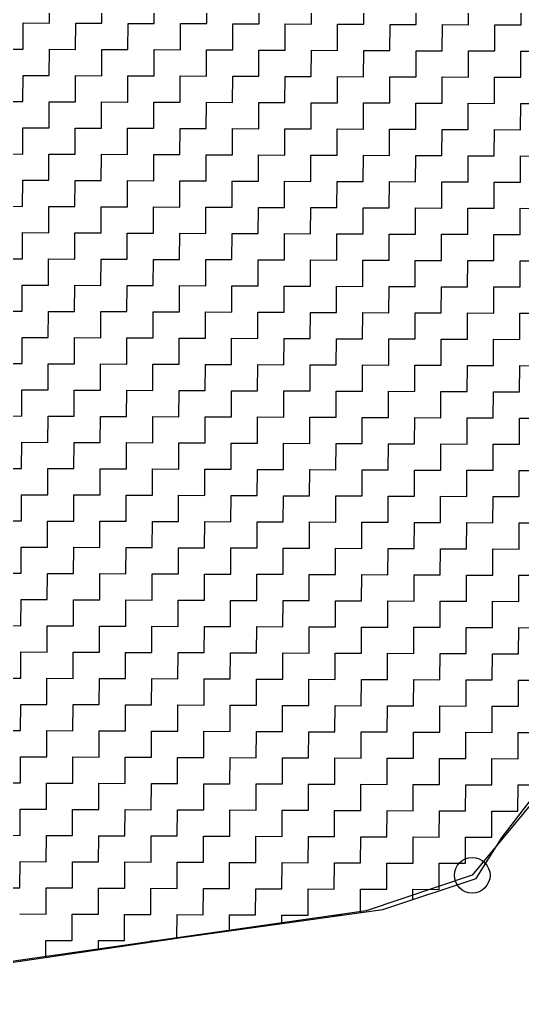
# Model space of a CAD drawing. Header units: metres. Extents: x 274536 to 279488, y 2074615 to 2078106.
# Drawn here: x 278849.7 to 278947.5, y 2076027.9 to 2076221.4 of the extents above; entities that cross this region are included whole.
import ezdxf

# ---------------------------------------------------------------- set-up
doc = ezdxf.new("R2010")
doc.units = ezdxf.units.M
doc.layers.add('POLY_HATCH', color=12, linetype='Continuous')
doc.layers.add('V_BOUND_LINE', color=7, linetype='Continuous')

msp = doc.modelspace()

# ---------------------------------------------------------------- linework, layer by layer
msp.add_circle((278937.76, 2076054.96), 3.47)
at = {"layer": 'POLY_HATCH', "linetype": 'Continuous'}
for p, q in [((278855.45, 2076220.82), (278855.47, 2076225.93)), ((278865.65, 2076220.79), (278865.67, 2076225.89)), ((278875.85, 2076220.75), (278875.87, 2076225.85)), ((278886.06, 2076220.71), (278886.07, 2076225.81)), ((278896.26, 2076220.67), (278896.28, 2076225.77)), ((278906.46, 2076220.63), (278906.48, 2076225.73)), ((278916.66, 2076220.59), (278916.68, 2076225.69)), ((278926.86, 2076220.55), (278926.88, 2076225.65)), ((278937.06, 2076220.51), (278937.08, 2076225.61)), ((278947.26, 2076220.47), (278947.28, 2076225.57)), ((278850.33, 2076215.74), (278850.35, 2076220.84)), ((278850.35, 2076220.84), (278855.45, 2076220.82)), ((278860.53, 2076215.7), (278860.55, 2076220.81)), ((278860.55, 2076220.81), (278865.65, 2076220.79)), ((278870.73, 2076215.67), (278870.75, 2076220.77)), ((278870.75, 2076220.77), (278875.85, 2076220.75)), ((278880.93, 2076215.63), (278880.95, 2076220.73)), ((278880.95, 2076220.73), (278886.06, 2076220.71)), ((278891.14, 2076215.59), (278891.16, 2076220.69)), ((278891.16, 2076220.69), (278896.26, 2076220.67)), ((278901.34, 2076215.55), (278901.36, 2076220.65)), ((278901.36, 2076220.65), (278906.46, 2076220.63)), ((278911.54, 2076215.51), (278911.56, 2076220.61)), ((278911.56, 2076220.61), (278916.66, 2076220.59)), ((278921.74, 2076215.47), (278921.76, 2076220.57)), ((278921.76, 2076220.57), (278926.86, 2076220.55)), ((278931.94, 2076215.43), (278931.96, 2076220.53)), ((278931.96, 2076220.53), (278937.06, 2076220.51)), ((278942.14, 2076215.39), (278942.16, 2076220.49)), ((278942.16, 2076220.49), (278947.26, 2076220.47)), ((278845.23, 2076215.76), (278850.33, 2076215.74)), ((278855.41, 2076210.62), (278855.43, 2076215.72)), ((278855.43, 2076215.72), (278860.53, 2076215.7)), ((278865.61, 2076210.58), (278865.63, 2076215.68)), ((278865.63, 2076215.68), (278870.73, 2076215.67)), ((278875.81, 2076210.54), (278875.83, 2076215.65)), ((278875.83, 2076215.65), (278880.93, 2076215.63)), ((278886.02, 2076210.51), (278886.04, 2076215.61)), ((278886.04, 2076215.61), (278891.14, 2076215.59)), ((278896.22, 2076210.47), (278896.24, 2076215.57)), ((278896.24, 2076215.57), (278901.34, 2076215.55)), ((278906.42, 2076210.43), (278906.44, 2076215.53)), ((278906.44, 2076215.53), (278911.54, 2076215.51)), ((278916.62, 2076210.39), (278916.64, 2076215.49)), ((278916.64, 2076215.49), (278921.74, 2076215.47)), ((278926.82, 2076210.35), (278926.84, 2076215.45)), ((278926.84, 2076215.45), (278931.94, 2076215.43)), ((278937.02, 2076210.31), (278937.04, 2076215.41)), ((278937.04, 2076215.41), (278942.14, 2076215.39)), ((278947.22, 2076210.27), (278947.24, 2076215.37)), ((278947.24, 2076215.37), (278952.34, 2076215.35)), ((278850.29, 2076205.54), (278850.31, 2076210.64)), ((278850.31, 2076210.64), (278855.41, 2076210.62)), ((278860.49, 2076205.5), (278860.51, 2076210.6)), ((278860.51, 2076210.6), (278865.61, 2076210.58)), ((278870.69, 2076205.46), (278870.71, 2076210.56)), ((278870.71, 2076210.56), (278875.81, 2076210.54)), ((278880.9, 2076205.42), (278880.92, 2076210.53)), ((278880.92, 2076210.53), (278886.02, 2076210.51)), ((278891.1, 2076205.39), (278891.12, 2076210.49)), ((278891.12, 2076210.49), (278896.22, 2076210.47)), ((278901.3, 2076205.35), (278901.32, 2076210.45)), ((278901.32, 2076210.45), (278906.42, 2076210.43)), ((278911.5, 2076205.31), (278911.52, 2076210.41)), ((278911.52, 2076210.41), (278916.62, 2076210.39)), ((278921.7, 2076205.27), (278921.72, 2076210.37)), ((278921.72, 2076210.37), (278926.82, 2076210.35)), ((278931.9, 2076205.23), (278931.92, 2076210.33)), ((278931.92, 2076210.33), (278937.02, 2076210.31)), ((278942.1, 2076205.19), (278942.12, 2076210.29)), ((278942.12, 2076210.29), (278947.22, 2076210.27)), ((278845.19, 2076205.56), (278850.29, 2076205.54)), ((278855.37, 2076200.42), (278855.39, 2076205.52)), ((278855.39, 2076205.52), (278860.49, 2076205.5)), ((278865.57, 2076200.38), (278865.59, 2076205.48)), ((278865.59, 2076205.48), (278870.69, 2076205.46)), ((278875.78, 2076200.34), (278875.79, 2076205.44)), ((278875.79, 2076205.44), (278880.9, 2076205.42)), ((278885.98, 2076200.3), (278886, 2076205.41)), ((278886, 2076205.41), (278891.1, 2076205.39)), ((278896.18, 2076200.27), (278896.2, 2076205.37)), ((278896.2, 2076205.37), (278901.3, 2076205.35)), ((278906.38, 2076200.23), (278906.4, 2076205.33)), ((278906.4, 2076205.33), (278911.5, 2076205.31)), ((278916.58, 2076200.19), (278916.6, 2076205.29)), ((278916.6, 2076205.29), (278921.7, 2076205.27)), ((278926.78, 2076200.15), (278926.8, 2076205.25)), ((278926.8, 2076205.25), (278931.9, 2076205.23)), ((278936.98, 2076200.11), (278937, 2076205.21)), ((278937, 2076205.21), (278942.1, 2076205.19)), ((278947.18, 2076200.07), (278947.2, 2076205.17)), ((278947.2, 2076205.17), (278952.3, 2076205.15)), ((278850.25, 2076195.34), (278850.27, 2076200.44)), ((278850.27, 2076200.44), (278855.37, 2076200.42)), ((278860.45, 2076195.3), (278860.47, 2076200.4)), ((278860.47, 2076200.4), (278865.57, 2076200.38)), ((278870.65, 2076195.26), (278870.67, 2076200.36)), ((278870.67, 2076200.36), (278875.78, 2076200.34)), ((278880.86, 2076195.22), (278880.88, 2076200.32)), ((278880.88, 2076200.32), (278885.98, 2076200.3)), ((278891.06, 2076195.18), (278891.08, 2076200.28)), ((278891.08, 2076200.28), (278896.18, 2076200.27)), ((278901.26, 2076195.14), (278901.28, 2076200.25)), ((278901.28, 2076200.25), (278906.38, 2076200.23)), ((278911.46, 2076195.11), (278911.48, 2076200.21)), ((278911.48, 2076200.21), (278916.58, 2076200.19)), ((278921.66, 2076195.07), (278921.68, 2076200.17)), ((278921.68, 2076200.17), (278926.78, 2076200.15)), ((278931.86, 2076195.03), (278931.88, 2076200.13)), ((278931.88, 2076200.13), (278936.98, 2076200.11)), ((278942.06, 2076194.99), (278942.08, 2076200.09)), ((278942.08, 2076200.09), (278947.18, 2076200.07)), ((278845.15, 2076195.36), (278850.25, 2076195.34)), ((278855.33, 2076190.22), (278855.35, 2076195.32)), ((278855.35, 2076195.32), (278860.45, 2076195.3)), ((278865.53, 2076190.18), (278865.55, 2076195.28)), ((278865.55, 2076195.28), (278870.65, 2076195.26)), ((278875.74, 2076190.14), (278875.76, 2076195.24)), ((278875.76, 2076195.24), (278880.86, 2076195.22)), ((278885.94, 2076190.1), (278885.96, 2076195.2)), ((278885.96, 2076195.2), (278891.06, 2076195.18)), ((278896.14, 2076190.06), (278896.16, 2076195.16)), ((278896.16, 2076195.16), (278901.26, 2076195.14)), ((278906.34, 2076190.02), (278906.36, 2076195.13)), ((278906.36, 2076195.13), (278911.46, 2076195.11)), ((278916.54, 2076189.99), (278916.56, 2076195.09)), ((278916.56, 2076195.09), (278921.66, 2076195.07)), ((278926.74, 2076189.95), (278926.76, 2076195.05)), ((278926.76, 2076195.05), (278931.86, 2076195.03)), ((278936.94, 2076189.91), (278936.96, 2076195.01)), ((278936.96, 2076195.01), (278942.06, 2076194.99)), ((278947.14, 2076189.87), (278947.16, 2076194.97)), ((278947.16, 2076194.97), (278952.26, 2076194.95)), ((278850.21, 2076185.14), (278850.23, 2076190.24)), ((278850.23, 2076190.24), (278855.33, 2076190.22)), ((278860.41, 2076185.1), (278860.43, 2076190.2)), ((278860.43, 2076190.2), (278865.53, 2076190.18)), ((278870.62, 2076185.06), (278870.64, 2076190.16)), ((278870.64, 2076190.16), (278875.74, 2076190.14)), ((278880.82, 2076185.02), (278880.84, 2076190.12)), ((278880.84, 2076190.12), (278885.94, 2076190.1)), ((278891.02, 2076184.98), (278891.04, 2076190.08)), ((278891.04, 2076190.08), (278896.14, 2076190.06)), ((278901.22, 2076184.94), (278901.24, 2076190.04)), ((278901.24, 2076190.04), (278906.34, 2076190.02)), ((278911.42, 2076184.9), (278911.44, 2076190.01)), ((278911.44, 2076190.01), (278916.54, 2076189.99)), ((278921.62, 2076184.87), (278921.64, 2076189.97)), ((278921.64, 2076189.97), (278926.74, 2076189.95)), ((278931.82, 2076184.83), (278931.84, 2076189.93)), ((278931.84, 2076189.93), (278936.94, 2076189.91)), ((278942.02, 2076184.79), (278942.04, 2076189.89)), ((278942.04, 2076189.89), (278947.14, 2076189.87)), ((278845.11, 2076185.16), (278850.21, 2076185.14)), ((278855.29, 2076180.02), (278855.31, 2076185.12)), ((278855.31, 2076185.12), (278860.41, 2076185.1)), ((278865.5, 2076179.98), (278865.52, 2076185.08)), ((278865.52, 2076185.08), (278870.62, 2076185.06)), ((278875.7, 2076179.94), (278875.72, 2076185.04)), ((278875.72, 2076185.04), (278880.82, 2076185.02)), ((278885.9, 2076179.9), (278885.92, 2076185)), ((278885.92, 2076185), (278891.02, 2076184.98)), ((278896.1, 2076179.86), (278896.12, 2076184.96)), ((278896.12, 2076184.96), (278901.22, 2076184.94)), ((278906.3, 2076179.82), (278906.32, 2076184.92)), ((278906.32, 2076184.92), (278911.42, 2076184.9)), ((278916.5, 2076179.78), (278916.52, 2076184.88)), ((278916.52, 2076184.88), (278921.62, 2076184.87)), ((278926.7, 2076179.74), (278926.72, 2076184.85)), ((278926.72, 2076184.85), (278931.82, 2076184.83)), ((278936.9, 2076179.71), (278936.92, 2076184.81)), ((278936.92, 2076184.81), (278942.02, 2076184.79)), ((278947.1, 2076179.67), (278947.12, 2076184.77)), ((278947.12, 2076184.77), (278952.22, 2076184.75)), ((278850.17, 2076174.94), (278850.19, 2076180.04)), ((278850.19, 2076180.04), (278855.29, 2076180.02)), ((278860.38, 2076174.9), (278860.39, 2076180)), ((278860.39, 2076180), (278865.5, 2076179.98)), ((278870.58, 2076174.86), (278870.6, 2076179.96)), ((278870.6, 2076179.96), (278875.7, 2076179.94)), ((278880.78, 2076174.82), (278880.8, 2076179.92)), ((278880.8, 2076179.92), (278885.9, 2076179.9)), ((278890.98, 2076174.78), (278891, 2076179.88)), ((278891, 2076179.88), (278896.1, 2076179.86)), ((278901.18, 2076174.74), (278901.2, 2076179.84)), ((278901.2, 2076179.84), (278906.3, 2076179.82)), ((278911.38, 2076174.7), (278911.4, 2076179.8)), ((278911.4, 2076179.8), (278916.5, 2076179.78)), ((278921.58, 2076174.66), (278921.6, 2076179.76)), ((278921.6, 2076179.76), (278926.7, 2076179.74)), ((278931.78, 2076174.62), (278931.8, 2076179.73)), ((278931.8, 2076179.73), (278936.9, 2076179.71)), ((278941.98, 2076174.59), (278942, 2076179.69)), ((278942, 2076179.69), (278947.1, 2076179.67)), ((278845.07, 2076174.96), (278850.17, 2076174.94)), ((278855.25, 2076169.82), (278855.27, 2076174.92)), ((278855.27, 2076174.92), (278860.38, 2076174.9)), ((278865.46, 2076169.78), (278865.48, 2076174.88)), ((278865.48, 2076174.88), (278870.58, 2076174.86)), ((278875.66, 2076169.74), (278875.68, 2076174.84)), ((278875.68, 2076174.84), (278880.78, 2076174.82)), ((278885.86, 2076169.7), (278885.88, 2076174.8)), ((278885.88, 2076174.8), (278890.98, 2076174.78)), ((278896.06, 2076169.66), (278896.08, 2076174.76)), ((278896.08, 2076174.76), (278901.18, 2076174.74)), ((278906.26, 2076169.62), (278906.28, 2076174.72)), ((278906.28, 2076174.72), (278911.38, 2076174.7)), ((278916.46, 2076169.58), (278916.48, 2076174.68)), ((278916.48, 2076174.68), (278921.58, 2076174.66)), ((278926.66, 2076169.54), (278926.68, 2076174.64)), ((278926.68, 2076174.64), (278931.78, 2076174.62)), ((278936.86, 2076169.5), (278936.88, 2076174.61)), ((278936.88, 2076174.61), (278941.98, 2076174.59)), ((278947.07, 2076169.47), (278947.08, 2076174.57)), ((278947.08, 2076174.57), (278952.19, 2076174.55)), ((278850.13, 2076164.74), (278850.15, 2076169.84)), ((278850.15, 2076169.84), (278855.25, 2076169.82)), ((278860.34, 2076164.7), (278860.36, 2076169.8)), ((278860.36, 2076169.8), (278865.46, 2076169.78)), ((278870.54, 2076164.66), (278870.56, 2076169.76)), ((278870.56, 2076169.76), (278875.66, 2076169.74)), ((278880.74, 2076164.62), (278880.76, 2076169.72)), ((278880.76, 2076169.72), (278885.86, 2076169.7)), ((278890.94, 2076164.58), (278890.96, 2076169.68)), ((278890.96, 2076169.68), (278896.06, 2076169.66)), ((278901.14, 2076164.54), (278901.16, 2076169.64)), ((278901.16, 2076169.64), (278906.26, 2076169.62)), ((278911.34, 2076164.5), (278911.36, 2076169.6)), ((278911.36, 2076169.6), (278916.46, 2076169.58)), ((278921.54, 2076164.46), (278921.56, 2076169.56)), ((278921.56, 2076169.56), (278926.66, 2076169.54)), ((278931.74, 2076164.42), (278931.76, 2076169.52)), ((278931.76, 2076169.52), (278936.86, 2076169.5)), ((278941.94, 2076164.38), (278941.96, 2076169.48)), ((278941.96, 2076169.48), (278947.07, 2076169.47)), ((278845.03, 2076164.76), (278850.13, 2076164.74)), ((278855.22, 2076159.62), (278855.24, 2076164.72)), ((278855.24, 2076164.72), (278860.34, 2076164.7)), ((278865.42, 2076159.58), (278865.44, 2076164.68)), ((278865.44, 2076164.68), (278870.54, 2076164.66)), ((278875.62, 2076159.54), (278875.64, 2076164.64)), ((278875.64, 2076164.64), (278880.74, 2076164.62)), ((278885.82, 2076159.5), (278885.84, 2076164.6)), ((278885.84, 2076164.6), (278890.94, 2076164.58)), ((278896.02, 2076159.46), (278896.04, 2076164.56)), ((278896.04, 2076164.56), (278901.14, 2076164.54)), ((278906.22, 2076159.42), (278906.24, 2076164.52)), ((278906.24, 2076164.52), (278911.34, 2076164.5)), ((278916.42, 2076159.38), (278916.44, 2076164.48)), ((278916.44, 2076164.48), (278921.54, 2076164.46)), ((278926.62, 2076159.34), (278926.64, 2076164.44)), ((278926.64, 2076164.44), (278931.74, 2076164.42)), ((278936.82, 2076159.3), (278936.84, 2076164.4)), ((278936.84, 2076164.4), (278941.94, 2076164.38)), ((278947.03, 2076159.26), (278947.05, 2076164.36)), ((278947.05, 2076164.36), (278952.15, 2076164.34)), ((278850.1, 2076154.54), (278850.12, 2076159.64)), ((278850.12, 2076159.64), (278855.22, 2076159.62)), ((278860.3, 2076154.5), (278860.32, 2076159.6)), ((278860.32, 2076159.6), (278865.42, 2076159.58)), ((278870.5, 2076154.46), (278870.52, 2076159.56)), ((278870.52, 2076159.56), (278875.62, 2076159.54)), ((278880.7, 2076154.42), (278880.72, 2076159.52)), ((278880.72, 2076159.52), (278885.82, 2076159.5)), ((278890.9, 2076154.38), (278890.92, 2076159.48)), ((278890.92, 2076159.48), (278896.02, 2076159.46)), ((278901.1, 2076154.34), (278901.12, 2076159.44)), ((278901.12, 2076159.44), (278906.22, 2076159.42)), ((278911.3, 2076154.3), (278911.32, 2076159.4)), ((278911.32, 2076159.4), (278916.42, 2076159.38)), ((278921.5, 2076154.26), (278921.52, 2076159.36)), ((278921.52, 2076159.36), (278926.62, 2076159.34)), ((278931.7, 2076154.22), (278931.72, 2076159.32)), ((278931.72, 2076159.32), (278936.82, 2076159.3)), ((278941.91, 2076154.18), (278941.93, 2076159.28)), ((278941.93, 2076159.28), (278947.03, 2076159.26)), ((278844.99, 2076154.56), (278850.1, 2076154.54)), ((278855.18, 2076149.42), (278855.2, 2076154.52)), ((278855.2, 2076154.52), (278860.3, 2076154.5)), ((278865.38, 2076149.38), (278865.4, 2076154.48)), ((278865.4, 2076154.48), (278870.5, 2076154.46)), ((278875.58, 2076149.34), (278875.6, 2076154.44)), ((278875.6, 2076154.44), (278880.7, 2076154.42)), ((278885.78, 2076149.3), (278885.8, 2076154.4)), ((278885.8, 2076154.4), (278890.9, 2076154.38)), ((278895.98, 2076149.26), (278896, 2076154.36)), ((278896, 2076154.36), (278901.1, 2076154.34)), ((278906.18, 2076149.22), (278906.2, 2076154.32)), ((278906.2, 2076154.32), (278911.3, 2076154.3)), ((278916.38, 2076149.18), (278916.4, 2076154.28)), ((278916.4, 2076154.28), (278921.5, 2076154.26)), ((278926.58, 2076149.14), (278926.6, 2076154.24)), ((278926.6, 2076154.24), (278931.7, 2076154.22)), ((278936.79, 2076149.1), (278936.81, 2076154.2)), ((278936.81, 2076154.2), (278941.91, 2076154.18)), ((278946.99, 2076149.06), (278947.01, 2076154.16)), ((278947.01, 2076154.16), (278952.11, 2076154.14)), ((278850.06, 2076144.34), (278850.08, 2076149.44)), ((278850.08, 2076149.44), (278855.18, 2076149.42)), ((278860.26, 2076144.3), (278860.28, 2076149.4)), ((278860.28, 2076149.4), (278865.38, 2076149.38)), ((278870.46, 2076144.26), (278870.48, 2076149.36)), ((278870.48, 2076149.36), (278875.58, 2076149.34)), ((278880.66, 2076144.22), (278880.68, 2076149.32)), ((278880.68, 2076149.32), (278885.78, 2076149.3)), ((278890.86, 2076144.18), (278890.88, 2076149.28)), ((278890.88, 2076149.28), (278895.98, 2076149.26)), ((278901.06, 2076144.14), (278901.08, 2076149.24)), ((278901.08, 2076149.24), (278906.18, 2076149.22)), ((278911.26, 2076144.1), (278911.28, 2076149.2)), ((278911.28, 2076149.2), (278916.38, 2076149.18)), ((278921.46, 2076144.06), (278921.48, 2076149.16)), ((278921.48, 2076149.16), (278926.58, 2076149.14)), ((278931.67, 2076144.02), (278931.68, 2076149.12)), ((278931.68, 2076149.12), (278936.79, 2076149.1)), ((278941.87, 2076143.98), (278941.89, 2076149.08)), ((278941.89, 2076149.08), (278946.99, 2076149.06)), ((278844.96, 2076144.36), (278850.06, 2076144.34)), ((278855.14, 2076139.22), (278855.16, 2076144.32)), ((278855.16, 2076144.32), (278860.26, 2076144.3)), ((278865.34, 2076139.18), (278865.36, 2076144.28)), ((278865.36, 2076144.28), (278870.46, 2076144.26)), ((278875.54, 2076139.14), (278875.56, 2076144.24)), ((278875.56, 2076144.24), (278880.66, 2076144.22)), ((278885.74, 2076139.1), (278885.76, 2076144.2)), ((278885.76, 2076144.2), (278890.86, 2076144.18)), ((278895.94, 2076139.06), (278895.96, 2076144.16)), ((278895.96, 2076144.16), (278901.06, 2076144.14)), ((278906.14, 2076139.02), (278906.16, 2076144.12)), ((278906.16, 2076144.12), (278911.26, 2076144.1)), ((278916.34, 2076138.98), (278916.36, 2076144.08)), ((278916.36, 2076144.08), (278921.46, 2076144.06)), ((278926.54, 2076138.94), (278926.56, 2076144.04)), ((278926.56, 2076144.04), (278931.67, 2076144.02)), ((278936.75, 2076138.9), (278936.77, 2076144)), ((278936.77, 2076144), (278941.87, 2076143.98)), ((278946.95, 2076138.86), (278946.97, 2076143.96)), ((278946.97, 2076143.96), (278952.07, 2076143.94)), ((278850.02, 2076134.13), (278850.04, 2076139.24)), ((278850.04, 2076139.24), (278855.14, 2076139.22)), ((278860.22, 2076134.1), (278860.24, 2076139.2)), ((278860.24, 2076139.2), (278865.34, 2076139.18)), ((278870.42, 2076134.06), (278870.44, 2076139.16)), ((278870.44, 2076139.16), (278875.54, 2076139.14)), ((278880.62, 2076134.02), (278880.64, 2076139.12)), ((278880.64, 2076139.12), (278885.74, 2076139.1)), ((278890.82, 2076133.98), (278890.84, 2076139.08)), ((278890.84, 2076139.08), (278895.94, 2076139.06)), ((278901.02, 2076133.94), (278901.04, 2076139.04)), ((278901.04, 2076139.04), (278906.14, 2076139.02)), ((278911.22, 2076133.9), (278911.24, 2076139)), ((278911.24, 2076139), (278916.34, 2076138.98)), ((278921.42, 2076133.86), (278921.44, 2076138.96)), ((278921.44, 2076138.96), (278926.54, 2076138.94)), ((278931.63, 2076133.82), (278931.65, 2076138.92)), ((278931.65, 2076138.92), (278936.75, 2076138.9)), ((278941.83, 2076133.78), (278941.85, 2076138.88)), ((278941.85, 2076138.88), (278946.95, 2076138.86)), ((278844.92, 2076134.15), (278850.02, 2076134.13)), ((278855.1, 2076129.01), (278855.12, 2076134.12)), ((278855.12, 2076134.12), (278860.22, 2076134.1)), ((278865.3, 2076128.98), (278865.32, 2076134.08)), ((278865.32, 2076134.08), (278870.42, 2076134.06)), ((278875.5, 2076128.94), (278875.52, 2076134.04)), ((278875.52, 2076134.04), (278880.62, 2076134.02)), ((278885.7, 2076128.9), (278885.72, 2076134)), ((278885.72, 2076134), (278890.82, 2076133.98)), ((278895.9, 2076128.86), (278895.92, 2076133.96)), ((278895.92, 2076133.96), (278901.02, 2076133.94)), ((278906.1, 2076128.82), (278906.12, 2076133.92)), ((278906.12, 2076133.92), (278911.22, 2076133.9)), ((278916.3, 2076128.78), (278916.32, 2076133.88)), ((278916.32, 2076133.88), (278921.42, 2076133.86)), ((278926.51, 2076128.74), (278926.53, 2076133.84)), ((278926.53, 2076133.84), (278931.63, 2076133.82)), ((278936.71, 2076128.7), (278936.73, 2076133.8)), ((278936.73, 2076133.8), (278941.83, 2076133.78)), ((278946.91, 2076128.66), (278946.93, 2076133.76)), ((278946.93, 2076133.76), (278952.03, 2076133.74)), ((278849.98, 2076123.93), (278850, 2076129.03)), ((278850, 2076129.03), (278855.1, 2076129.01)), ((278860.18, 2076123.89), (278860.2, 2076128.99)), ((278860.2, 2076128.99), (278865.3, 2076128.98)), ((278870.38, 2076123.85), (278870.4, 2076128.96)), ((278870.4, 2076128.96), (278875.5, 2076128.94)), ((278880.58, 2076123.82), (278880.6, 2076128.92)), ((278880.6, 2076128.92), (278885.7, 2076128.9)), ((278890.78, 2076123.78), (278890.8, 2076128.88)), ((278890.8, 2076128.88), (278895.9, 2076128.86)), ((278900.98, 2076123.74), (278901, 2076128.84)), ((278901, 2076128.84), (278906.1, 2076128.82)), ((278911.18, 2076123.7), (278911.2, 2076128.8)), ((278911.2, 2076128.8), (278916.3, 2076128.78)), ((278921.39, 2076123.66), (278921.41, 2076128.76)), ((278921.41, 2076128.76), (278926.51, 2076128.74)), ((278931.59, 2076123.62), (278931.61, 2076128.72)), ((278931.61, 2076128.72), (278936.71, 2076128.7)), ((278941.79, 2076123.58), (278941.81, 2076128.68)), ((278941.81, 2076128.68), (278946.91, 2076128.66)), ((278844.88, 2076123.95), (278849.98, 2076123.93)), ((278855.06, 2076118.81), (278855.08, 2076123.91)), ((278855.08, 2076123.91), (278860.18, 2076123.89)), ((278865.26, 2076118.77), (278865.28, 2076123.87)), ((278865.28, 2076123.87), (278870.38, 2076123.85)), ((278875.46, 2076118.73), (278875.48, 2076123.84)), ((278875.48, 2076123.84), (278880.58, 2076123.82)), ((278885.66, 2076118.7), (278885.68, 2076123.8)), ((278885.68, 2076123.8), (278890.78, 2076123.78)), ((278895.86, 2076118.66), (278895.88, 2076123.76)), ((278895.88, 2076123.76), (278900.98, 2076123.74)), ((278906.06, 2076118.62), (278906.08, 2076123.72)), ((278906.08, 2076123.72), (278911.18, 2076123.7)), ((278916.27, 2076118.58), (278916.28, 2076123.68)), ((278916.28, 2076123.68), (278921.39, 2076123.66)), ((278926.47, 2076118.54), (278926.49, 2076123.64)), ((278926.49, 2076123.64), (278931.59, 2076123.62)), ((278936.67, 2076118.5), (278936.69, 2076123.6)), ((278936.69, 2076123.6), (278941.79, 2076123.58)), ((278946.87, 2076118.46), (278946.89, 2076123.56)), ((278946.89, 2076123.56), (278951.99, 2076123.54)), ((278849.94, 2076113.73), (278849.96, 2076118.83)), ((278849.96, 2076118.83), (278855.06, 2076118.81)), ((278860.14, 2076113.69), (278860.16, 2076118.79)), ((278860.16, 2076118.79), (278865.26, 2076118.77)), ((278870.34, 2076113.65), (278870.36, 2076118.75)), ((278870.36, 2076118.75), (278875.46, 2076118.73)), ((278880.54, 2076113.61), (278880.56, 2076118.72)), ((278880.56, 2076118.72), (278885.66, 2076118.7)), ((278890.74, 2076113.58), (278890.76, 2076118.68)), ((278890.76, 2076118.68), (278895.86, 2076118.66)), ((278900.94, 2076113.54), (278900.96, 2076118.64)), ((278900.96, 2076118.64), (278906.06, 2076118.62)), ((278911.14, 2076113.5), (278911.16, 2076118.6)), ((278911.16, 2076118.6), (278916.27, 2076118.58)), ((278921.35, 2076113.46), (278921.37, 2076118.56)), ((278921.37, 2076118.56), (278926.47, 2076118.54)), ((278931.55, 2076113.42), (278931.57, 2076118.52)), ((278931.57, 2076118.52), (278936.67, 2076118.5)), ((278941.75, 2076113.38), (278941.77, 2076118.48)), ((278941.77, 2076118.48), (278946.87, 2076118.46)), ((278844.84, 2076113.75), (278849.94, 2076113.73)), ((278855.02, 2076108.61), (278855.04, 2076113.71)), ((278855.04, 2076113.71), (278860.14, 2076113.69)), ((278865.22, 2076108.57), (278865.24, 2076113.67)), ((278865.24, 2076113.67), (278870.34, 2076113.65)), ((278875.42, 2076108.53), (278875.44, 2076113.63)), ((278875.44, 2076113.63), (278880.54, 2076113.61)), ((278885.62, 2076108.49), (278885.64, 2076113.59)), ((278885.64, 2076113.59), (278890.74, 2076113.58)), ((278895.82, 2076108.45), (278895.84, 2076113.56)), ((278895.84, 2076113.56), (278900.94, 2076113.54)), ((278906.02, 2076108.42), (278906.04, 2076113.52)), ((278906.04, 2076113.52), (278911.14, 2076113.5)), ((278916.23, 2076108.38), (278916.25, 2076113.48)), ((278916.25, 2076113.48), (278921.35, 2076113.46)), ((278926.43, 2076108.34), (278926.45, 2076113.44)), ((278926.45, 2076113.44), (278931.55, 2076113.42)), ((278936.63, 2076108.3), (278936.65, 2076113.4)), ((278936.65, 2076113.4), (278941.75, 2076113.38)), ((278946.83, 2076108.26), (278946.85, 2076113.36)), ((278946.85, 2076113.36), (278951.95, 2076113.34)), ((278849.9, 2076103.53), (278849.92, 2076108.63)), ((278849.92, 2076108.63), (278855.02, 2076108.61)), ((278860.1, 2076103.49), (278860.12, 2076108.59)), ((278860.12, 2076108.59), (278865.22, 2076108.57)), ((278870.3, 2076103.45), (278870.32, 2076108.55)), ((278870.32, 2076108.55), (278875.42, 2076108.53)), ((278880.5, 2076103.41), (278880.52, 2076108.51)), ((278880.52, 2076108.51), (278885.62, 2076108.49)), ((278890.7, 2076103.37), (278890.72, 2076108.47)), ((278890.72, 2076108.47), (278895.82, 2076108.45)), ((278900.9, 2076103.33), (278900.92, 2076108.44)), ((278900.92, 2076108.44), (278906.02, 2076108.42)), ((278911.11, 2076103.3), (278911.13, 2076108.4)), ((278911.13, 2076108.4), (278916.23, 2076108.38)), ((278921.31, 2076103.26), (278921.33, 2076108.36)), ((278921.33, 2076108.36), (278926.43, 2076108.34)), ((278931.51, 2076103.22), (278931.53, 2076108.32)), ((278931.53, 2076108.32), (278936.63, 2076108.3)), ((278941.71, 2076103.18), (278941.73, 2076108.28)), ((278941.73, 2076108.28), (278946.83, 2076108.26)), ((278844.8, 2076103.55), (278849.9, 2076103.53)), ((278854.98, 2076098.41), (278855, 2076103.51)), ((278855, 2076103.51), (278860.1, 2076103.49)), ((278865.18, 2076098.37), (278865.2, 2076103.47)), ((278865.2, 2076103.47), (278870.3, 2076103.45)), ((278875.38, 2076098.33), (278875.4, 2076103.43)), ((278875.4, 2076103.43), (278880.5, 2076103.41)), ((278885.58, 2076098.29), (278885.6, 2076103.39)), ((278885.6, 2076103.39), (278890.7, 2076103.37)), ((278895.78, 2076098.25), (278895.8, 2076103.35)), ((278895.8, 2076103.35), (278900.9, 2076103.33)), ((278905.99, 2076098.21), (278906.01, 2076103.32)), ((278906.01, 2076103.32), (278911.11, 2076103.3)), ((278916.19, 2076098.18), (278916.21, 2076103.28)), ((278916.21, 2076103.28), (278921.31, 2076103.26)), ((278926.39, 2076098.14), (278926.41, 2076103.24)), ((278926.41, 2076103.24), (278931.51, 2076103.22)), ((278936.59, 2076098.1), (278936.61, 2076103.2)), ((278936.61, 2076103.2), (278941.71, 2076103.18)), ((278946.79, 2076098.06), (278946.81, 2076103.16)), ((278946.81, 2076103.16), (278951.91, 2076103.14)), ((278849.86, 2076093.33), (278849.88, 2076098.43)), ((278849.88, 2076098.43), (278854.98, 2076098.41)), ((278860.06, 2076093.29), (278860.08, 2076098.39)), ((278860.08, 2076098.39), (278865.18, 2076098.37)), ((278870.26, 2076093.25), (278870.28, 2076098.35)), ((278870.28, 2076098.35), (278875.38, 2076098.33)), ((278880.46, 2076093.21), (278880.48, 2076098.31)), ((278880.48, 2076098.31), (278885.58, 2076098.29)), ((278890.66, 2076093.17), (278890.68, 2076098.27)), ((278890.68, 2076098.27), (278895.78, 2076098.25)), ((278900.87, 2076093.13), (278900.88, 2076098.23)), ((278900.88, 2076098.23), (278905.99, 2076098.21)), ((278911.07, 2076093.09), (278911.09, 2076098.19)), ((278911.09, 2076098.19), (278916.19, 2076098.18)), ((278921.27, 2076093.05), (278921.29, 2076098.16)), ((278921.29, 2076098.16), (278926.39, 2076098.14)), ((278931.47, 2076093.02), (278931.49, 2076098.12)), ((278931.49, 2076098.12), (278936.59, 2076098.1)), ((278941.67, 2076092.98), (278941.69, 2076098.08)), ((278941.69, 2076098.08), (278946.79, 2076098.06)), ((278844.76, 2076093.35), (278849.86, 2076093.33)), ((278854.94, 2076088.21), (278854.96, 2076093.31)), ((278854.96, 2076093.31), (278860.06, 2076093.29)), ((278865.14, 2076088.17), (278865.16, 2076093.27)), ((278865.16, 2076093.27), (278870.26, 2076093.25)), ((278875.34, 2076088.13), (278875.36, 2076093.23)), ((278875.36, 2076093.23), (278880.46, 2076093.21)), ((278885.54, 2076088.09), (278885.56, 2076093.19)), ((278885.56, 2076093.19), (278890.66, 2076093.17)), ((278895.74, 2076088.05), (278895.76, 2076093.15)), ((278895.76, 2076093.15), (278900.87, 2076093.13)), ((278905.95, 2076088.01), (278905.97, 2076093.11)), ((278905.97, 2076093.11), (278911.07, 2076093.09)), ((278916.15, 2076087.97), (278916.17, 2076093.07)), ((278916.17, 2076093.07), (278921.27, 2076093.05)), ((278926.35, 2076087.93), (278926.37, 2076093.04)), ((278926.37, 2076093.04), (278931.47, 2076093.02)), ((278936.55, 2076087.9), (278936.57, 2076093)), ((278936.57, 2076093), (278941.67, 2076092.98)), ((278946.75, 2076087.86), (278946.77, 2076092.96)), ((278946.77, 2076092.96), (278951.87, 2076092.94)), ((278849.82, 2076083.13), (278849.84, 2076088.23)), ((278849.84, 2076088.23), (278854.94, 2076088.21)), ((278860.02, 2076083.09), (278860.04, 2076088.19)), ((278860.04, 2076088.19), (278865.14, 2076088.17)), ((278870.22, 2076083.05), (278870.24, 2076088.15)), ((278870.24, 2076088.15), (278875.34, 2076088.13)), ((278880.42, 2076083.01), (278880.44, 2076088.11)), ((278880.44, 2076088.11), (278885.54, 2076088.09)), ((278890.62, 2076082.97), (278890.64, 2076088.07)), ((278890.64, 2076088.07), (278895.74, 2076088.05)), ((278900.83, 2076082.93), (278900.85, 2076088.03)), ((278900.85, 2076088.03), (278905.95, 2076088.01)), ((278911.03, 2076082.89), (278911.05, 2076087.99)), ((278911.05, 2076087.99), (278916.15, 2076087.97)), ((278921.23, 2076082.85), (278921.25, 2076087.95)), ((278921.25, 2076087.95), (278926.35, 2076087.93)), ((278931.43, 2076082.81), (278931.45, 2076087.92)), ((278931.45, 2076087.92), (278936.55, 2076087.9)), ((278941.63, 2076082.78), (278941.65, 2076087.88)), ((278941.65, 2076087.88), (278946.75, 2076087.86)), ((278844.72, 2076083.15), (278849.82, 2076083.13)), ((278854.9, 2076078.01), (278854.92, 2076083.11)), ((278854.92, 2076083.11), (278860.02, 2076083.09)), ((278865.1, 2076077.97), (278865.12, 2076083.07)), ((278865.12, 2076083.07), (278870.22, 2076083.05)), ((278875.3, 2076077.93), (278875.32, 2076083.03)), ((278875.32, 2076083.03), (278880.42, 2076083.01)), ((278885.5, 2076077.89), (278885.52, 2076082.99)), ((278885.52, 2076082.99), (278890.62, 2076082.97)), ((278895.71, 2076077.85), (278895.73, 2076082.95)), ((278895.73, 2076082.95), (278900.83, 2076082.93)), ((278905.91, 2076077.81), (278905.93, 2076082.91)), ((278905.93, 2076082.91), (278911.03, 2076082.89)), ((278916.11, 2076077.77), (278916.13, 2076082.87)), ((278916.13, 2076082.87), (278921.23, 2076082.85)), ((278926.31, 2076077.73), (278926.33, 2076082.83)), ((278926.33, 2076082.83), (278931.43, 2076082.81)), ((278936.51, 2076077.69), (278936.53, 2076082.79)), ((278936.53, 2076082.79), (278941.63, 2076082.78)), ((278946.71, 2076077.65), (278946.73, 2076082.76)), ((278946.73, 2076082.76), (278951.83, 2076082.74)), ((278849.78, 2076072.93), (278849.8, 2076078.03)), ((278849.8, 2076078.03), (278854.9, 2076078.01)), ((278859.98, 2076072.89), (278860, 2076077.99)), ((278860, 2076077.99), (278865.1, 2076077.97)), ((278870.18, 2076072.85), (278870.2, 2076077.95)), ((278870.2, 2076077.95), (278875.3, 2076077.93)), ((278880.38, 2076072.81), (278880.4, 2076077.91)), ((278880.4, 2076077.91), (278885.5, 2076077.89)), ((278890.59, 2076072.77), (278890.61, 2076077.87)), ((278890.61, 2076077.87), (278895.71, 2076077.85)), ((278900.79, 2076072.73), (278900.81, 2076077.83)), ((278900.81, 2076077.83), (278905.91, 2076077.81)), ((278910.99, 2076072.69), (278911.01, 2076077.79)), ((278911.01, 2076077.79), (278916.11, 2076077.77)), ((278921.19, 2076072.65), (278921.21, 2076077.75)), ((278921.21, 2076077.75), (278926.31, 2076077.73)), ((278931.39, 2076072.61), (278931.41, 2076077.71)), ((278931.41, 2076077.71), (278936.51, 2076077.69)), ((278941.59, 2076072.57), (278941.61, 2076077.67)), ((278941.61, 2076077.67), (278946.71, 2076077.65)), ((278844.68, 2076072.95), (278849.78, 2076072.93)), ((278854.86, 2076067.81), (278854.88, 2076072.91)), ((278854.88, 2076072.91), (278859.98, 2076072.89)), ((278865.06, 2076067.77), (278865.08, 2076072.87)), ((278865.08, 2076072.87), (278870.18, 2076072.85)), ((278875.26, 2076067.73), (278875.28, 2076072.83)), ((278875.28, 2076072.83), (278880.38, 2076072.81)), ((278885.47, 2076067.69), (278885.48, 2076072.79)), ((278885.48, 2076072.79), (278890.59, 2076072.77)), ((278895.67, 2076067.65), (278895.69, 2076072.75)), ((278895.69, 2076072.75), (278900.79, 2076072.73)), ((278905.87, 2076067.61), (278905.89, 2076072.71)), ((278905.89, 2076072.71), (278910.99, 2076072.69)), ((278916.07, 2076067.57), (278916.09, 2076072.67)), ((278916.09, 2076072.67), (278921.19, 2076072.65)), ((278926.27, 2076067.53), (278926.29, 2076072.63)), ((278926.29, 2076072.63), (278931.39, 2076072.61)), ((278936.47, 2076067.49), (278936.49, 2076072.59)), ((278936.49, 2076072.59), (278941.59, 2076072.57)), ((278946.67, 2076067.45), (278946.69, 2076072.55)), ((278946.69, 2076072.55), (278951.4, 2076072.54)), ((278849.74, 2076062.73), (278849.76, 2076067.83)), ((278849.76, 2076067.83), (278854.86, 2076067.81)), ((278859.94, 2076062.69), (278859.96, 2076067.79)), ((278859.96, 2076067.79), (278865.06, 2076067.77)), ((278870.14, 2076062.65), (278870.16, 2076067.75)), ((278870.16, 2076067.75), (278875.26, 2076067.73)), ((278880.34, 2076062.61), (278880.36, 2076067.71)), ((278880.36, 2076067.71), (278885.47, 2076067.69)), ((278890.55, 2076062.57), (278890.57, 2076067.67)), ((278890.57, 2076067.67), (278895.67, 2076067.65)), ((278900.75, 2076062.53), (278900.77, 2076067.63)), ((278900.77, 2076067.63), (278905.87, 2076067.61)), ((278910.95, 2076062.49), (278910.97, 2076067.59)), ((278910.97, 2076067.59), (278916.07, 2076067.57)), ((278921.15, 2076062.45), (278921.17, 2076067.55)), ((278921.17, 2076067.55), (278926.27, 2076067.53)), ((278931.35, 2076062.41), (278931.37, 2076067.51)), ((278931.37, 2076067.51), (278936.47, 2076067.49)), ((278941.55, 2076062.37), (278941.57, 2076067.47)), ((278941.57, 2076067.47), (278946.67, 2076067.45)), ((278844.64, 2076062.75), (278849.74, 2076062.73)), ((278854.82, 2076057.61), (278854.84, 2076062.71)), ((278854.84, 2076062.71), (278859.94, 2076062.69)), ((278865.02, 2076057.57), (278865.04, 2076062.67)), ((278865.04, 2076062.67), (278870.14, 2076062.65)), ((278875.22, 2076057.53), (278875.24, 2076062.63)), ((278875.24, 2076062.63), (278880.34, 2076062.61)), ((278885.43, 2076057.49), (278885.45, 2076062.59)), ((278885.45, 2076062.59), (278890.55, 2076062.57)), ((278895.63, 2076057.45), (278895.65, 2076062.55)), ((278895.65, 2076062.55), (278900.75, 2076062.53)), ((278905.83, 2076057.41), (278905.85, 2076062.51)), ((278905.85, 2076062.51), (278910.95, 2076062.49)), ((278916.03, 2076057.37), (278916.05, 2076062.47)), ((278916.05, 2076062.47), (278921.15, 2076062.45)), ((278926.23, 2076057.33), (278926.25, 2076062.43)), ((278926.25, 2076062.43), (278931.35, 2076062.41)), ((278936.43, 2076057.29), (278936.45, 2076062.39)), ((278936.45, 2076062.39), (278941.55, 2076062.37)), ((278849.7, 2076052.53), (278849.72, 2076057.63)), ((278849.72, 2076057.63), (278854.82, 2076057.61)), ((278859.9, 2076052.49), (278859.92, 2076057.59)), ((278859.92, 2076057.59), (278865.02, 2076057.57)), ((278870.1, 2076052.45), (278870.12, 2076057.55)), ((278870.12, 2076057.55), (278875.22, 2076057.53)), ((278880.31, 2076052.41), (278880.33, 2076057.51)), ((278880.33, 2076057.51), (278885.43, 2076057.49)), ((278890.51, 2076052.37), (278890.53, 2076057.47)), ((278890.53, 2076057.47), (278895.63, 2076057.45)), ((278900.71, 2076052.33), (278900.73, 2076057.43)), ((278900.73, 2076057.43), (278905.83, 2076057.41)), ((278910.91, 2076052.29), (278910.93, 2076057.39)), ((278910.93, 2076057.39), (278916.03, 2076057.37)), ((278921.11, 2076052.25), (278921.13, 2076057.35)), ((278921.13, 2076057.35), (278926.23, 2076057.33)), ((278931.31, 2076052.21), (278931.33, 2076057.31)), ((278931.33, 2076057.31), (278936.43, 2076057.29)), ((278844.6, 2076052.55), (278849.7, 2076052.53)), ((278854.78, 2076047.41), (278854.8, 2076052.51)), ((278854.8, 2076052.51), (278859.9, 2076052.49)), ((278864.98, 2076047.37), (278865, 2076052.47)), ((278865, 2076052.47), (278870.1, 2076052.45)), ((278875.19, 2076047.33), (278875.21, 2076052.43)), ((278875.21, 2076052.43), (278880.31, 2076052.41)), ((278885.39, 2076047.29), (278885.41, 2076052.39)), ((278885.41, 2076052.39), (278890.51, 2076052.37)), ((278895.59, 2076047.25), (278895.61, 2076052.35)), ((278895.61, 2076052.35), (278900.71, 2076052.33)), ((278905.79, 2076047.21), (278905.81, 2076052.31)), ((278905.81, 2076052.31), (278910.91, 2076052.29)), ((278915.99, 2076047.68), (278916.01, 2076052.27)), ((278916.01, 2076052.27), (278921.11, 2076052.25)), ((278926.2, 2076050.23), (278926.21, 2076052.23)), ((278926.21, 2076052.23), (278931.31, 2076052.21)), ((278849.68, 2076047.43), (278854.78, 2076047.41)), ((278859.86, 2076042.29), (278859.88, 2076047.39)), ((278859.88, 2076047.39), (278864.98, 2076047.37)), ((278870.07, 2076042.25), (278870.08, 2076047.35)), ((278870.08, 2076047.35), (278875.19, 2076047.33)), ((278880.27, 2076042.75), (278880.29, 2076047.31)), ((278880.29, 2076047.31), (278885.39, 2076047.29)), ((278890.48, 2076044.16), (278890.49, 2076047.27)), ((278890.49, 2076047.27), (278895.59, 2076047.25)), ((278900.68, 2076045.57), (278900.69, 2076047.23)), ((278900.69, 2076047.23), (278905.79, 2076047.21)), ((278910.89, 2076047.19), (278912.37, 2076047.18)), ((278910.89, 2076046.98), (278910.89, 2076047.19)), ((278854.75, 2076038.99), (278854.76, 2076042.3)), ((278854.76, 2076042.3), (278859.86, 2076042.29)), ((278864.96, 2076042.27), (278870.07, 2076042.25)), ((278864.96, 2076040.5), (278864.96, 2076042.27)), ((278875.16, 2076042), (278875.17, 2076042.23)), ((278875.17, 2076042.23), (278876.66, 2076042.22))]:
    msp.add_line(p, q, dxfattribs=at)
at = {"layer": 'POLY_HATCH'}
for p, q in [((278943.56, 2076062.39), (278956.16, 2076078.69)), ((278938.54, 2076054.35), (278943.56, 2076062.39)), ((278920.36, 2076048.29), (278938.54, 2076054.35)), ((278880.71, 2076042.82), (278920.36, 2076048.29)), ((278789.38, 2076029.37), (278880.71, 2076042.82))]:
    msp.add_line(p, q, dxfattribs=at)
at = {"layer": 'V_BOUND_LINE'}
for p, q in [((279037.25, 2076175.29), (278937.76, 2076054.96)), ((278937.76, 2076054.96), (278917.08, 2076048.05)), ((278917.08, 2076048.05), (278776.37, 2076027.94))]:
    msp.add_line(p, q, dxfattribs=at)

doc.saveas('drawing.dxf')
